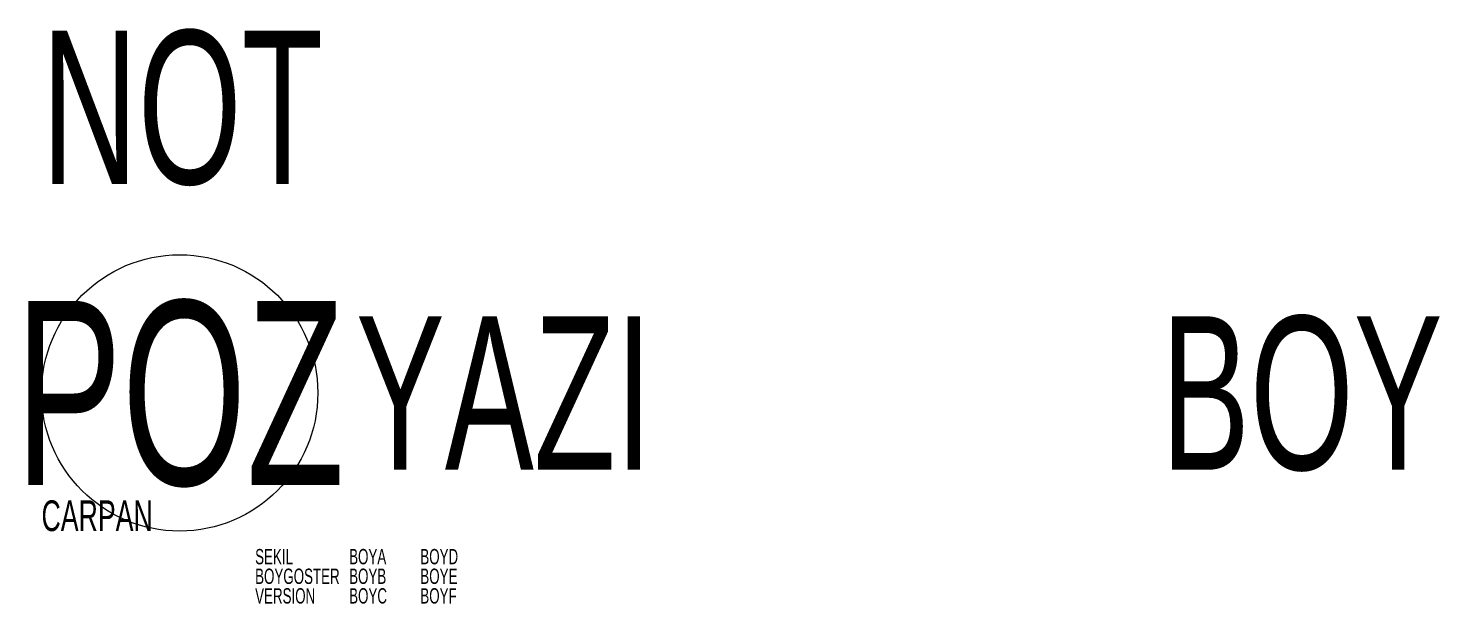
# Model space of a CAD drawing. Header units: millimetres. Extents: x -2 to 228, y -6 to 88.
import ezdxf
from ezdxf.enums import TextEntityAlignment as Align

# ---------------------------------------------------------------- set-up
doc = ezdxf.new("R2010")
doc.units = ezdxf.units.MM
for name, color, linetype in [('S-POZ_BALON', 4, 'Continuous'), ('S-POZ_NO', 1, 'Continuous'), ('S-POZ_YAZI', 1, 'Continuous')]:
    doc.layers.add(name, color=color, linetype=linetype)
doc.layers.add('S-POZ_DEFPOINTS', color=5, linetype='Continuous', plot=False)
doc.styles.add('DINT', font='twdin.shx', dxfattribs={"width": 0.65})

msp = doc.modelspace()

# ---------------------------------------------------------------- linework, layer by layer
at = {"layer": 'S-POZ_BALON'}
msp.add_circle((22.5, 28.71), 22.5, dxfattribs=at)

# ---------------------------------------------------------------- texts
at = {"style": 'DINT', "width": 0.65}
for tag, p, s, flags in [('SEKIL', (34.79, 0.8), 'GENEL', 9), ('BOYA', (50.1, 0.8), '0', 9), ('BOYD', (61.69, 0.8), '0', 9), ('BOYGOSTER', (34.79, -2.4), '1', 9), ('BOYB', (50.1, -2.4), '0', 9), ('BOYE', (61.69, -2.4), '0', 9), ('VERSION', (34.79, -5.59), '1.0', 11), ('BOYC', (50.1, -5.59), '0', 9), ('BOYF', (61.69, -5.59), '0', 9)]:
    msp.add_attdef(tag, p, s, height=2.5, dxfattribs=dict(at, flags=flags))
at = {"layer": 'S-POZ_DEFPOINTS', "style": 'DINT', "width": 0.65, "flags": 8}
msp.add_attdef('CARPAN', (0, 6.21), '1', height=5, dxfattribs=at)
at = {"layer": 'S-POZ_NO', "style": 'DINT', "width": 0.65}
msp.add_attdef('POZ', text='X', height=30, dxfattribs=at).set_placement((22.5, 28.71), align=Align.MIDDLE_CENTER)
at = {"layer": 'S-POZ_YAZI', "style": 'DINT', "width": 0.65}
for tag, text, p in [('NOT', '', (0, 75.24)), ('BOY', 'L=XXX', (182.29, 28.71)), ('YAZI', 'XXƒXX/XX', (51.19, 28.71))]:
    msp.add_attdef(tag, text=text, height=25, dxfattribs=at).set_placement(p, align=Align.MIDDLE_LEFT)

doc.saveas('drawing.dxf')
